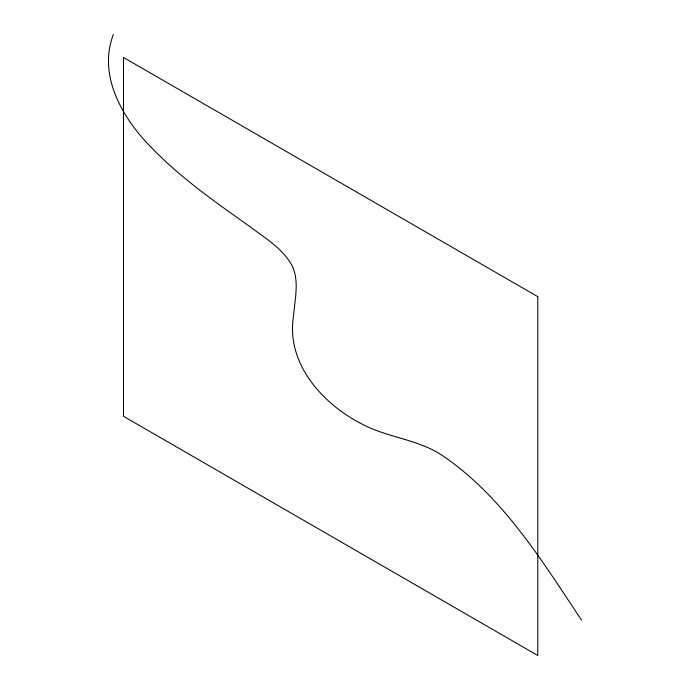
<?xml version="1.0" encoding="UTF-8"?>
<svg xmlns="http://www.w3.org/2000/svg" width="690" height="690" viewBox="0 0 690 690"><rect width="100%" height="100%" fill="white"/><g stroke="black" fill="none" stroke-linecap="round" stroke-linejoin="round"><path stroke-width="1.03" d="M113.35 34.5C97.695 75.486 122.328 117.766 150.429 146.556C179.762 177.261 214.754 201.67 249.237 226.148C264.951 238.076 283.504 248.685 292.689 266.909C299.219 282.305 294.828 299.262 293.638 315.235C285.47 362.543 321.851 403.409 361.258 423.686C387.47 437.934 418.942 439.107 443.765 456.47C503.415 497.464 542.159 561.065 581.575 620.181M537.803 296.683L123.475 57.468L123.475 416.294L537.803 655.5L537.803 296.683"/></g></svg>
